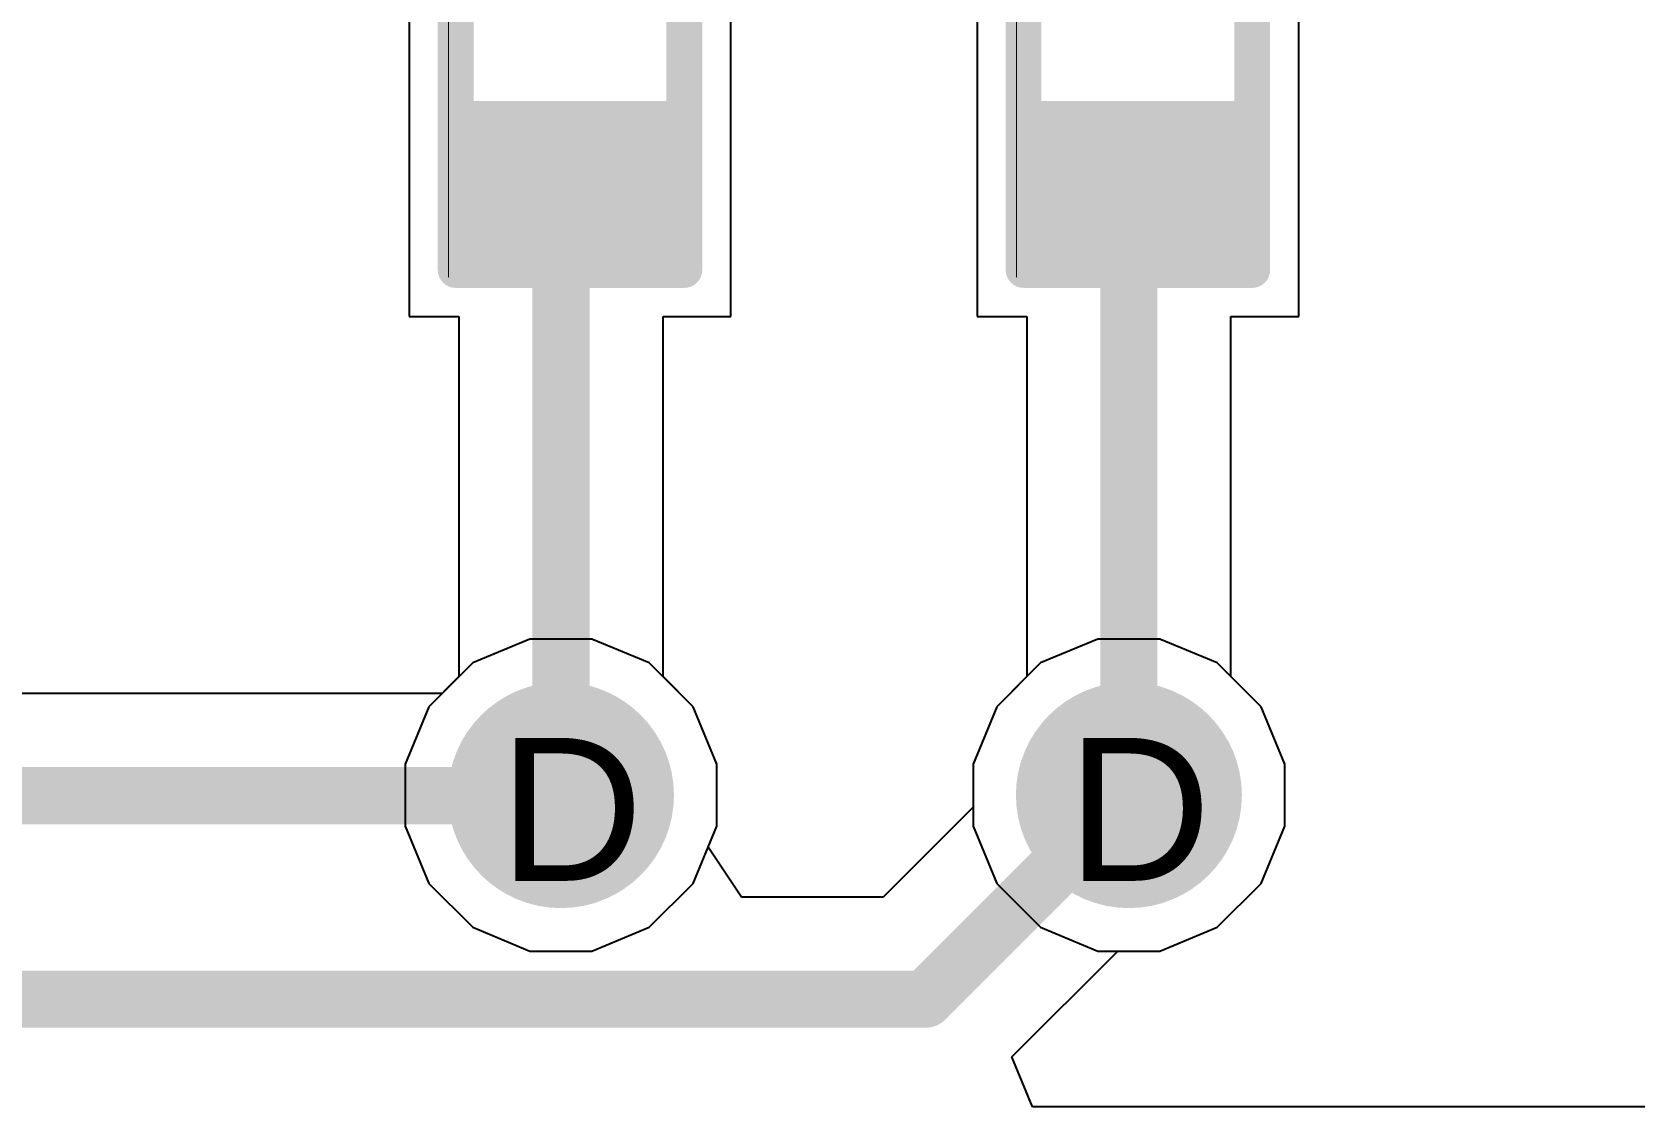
# Model space of a CAD drawing. Header units: inches. Extents: x 0 to 5032, y 0 to 5323.
# Drawn here: x 78.26 to 83.95, y 94.63 to 98.45 of the extents above; entities that cross this region are included whole.
import ezdxf

# ---------------------------------------------------------------- set-up
doc = ezdxf.new("R2010")
doc.units = ezdxf.units.IN
for name, color, linetype in [('Bottom Layer', 5, 'Continuous'), ('Bottom Solder', 6, 'Continuous'), ('Drill Drawing', 1, 'Continuous'), ('Layer 1', 16, 'Continuous'), ('Layer 2', 76, 'Continuous'), ('Top Layer', 1, 'Continuous'), ('Top Overlay', 2, 'Continuous'), ('Top Paste', 8, 'Continuous'), ('Top Solder', 216, 'Continuous'), ('Via Holes', 16, 'Continuous')]:
    doc.layers.add(name, color=color, linetype=linetype)
doc.styles.add('Arial', font='', dxfattribs={"height": 0.2})
doc.styles.get('Arial').set_extended_font_data('Arial')

# ---------------------------------------------------------------- blocks, each defined once
blk = doc.blocks.new('R___0402_163')
at = {"layer": 'Top Layer'}
for points in [[(-0.6985, -0.3175), (-0.6985, 0.3175), (-0.2413, 0.3175), (-0.2413, -0.3175)], [(0.2413, -0.3175), (0.2413, 0.3175), (0.6985, 0.3175), (0.6985, -0.3175)]]:
    blk.add_hatch(color=1, dxfattribs=at).paths.add_polyline_path(points)
at = {"layer": 'Top Paste'}
for points in [[(-0.6985, -0.3175), (-0.6985, 0.3175), (-0.2413, 0.3175), (-0.2413, -0.3175)], [(0.2413, -0.3175), (0.2413, 0.3175), (0.6985, 0.3175), (0.6985, -0.3175)]]:
    blk.add_hatch(color=8, dxfattribs=at).paths.add_polyline_path(points)
at = {"layer": 'Top Solder'}
for points in [[(-0.7535, -0.3725), (-0.7535, 0.3725), (-0.1863, 0.3725), (-0.1863, -0.3725)], [(0.1863, -0.3725), (0.1863, 0.3725), (0.7535, 0.3725), (0.7535, -0.3725)]]:
    blk.add_hatch(color=216, dxfattribs=at).paths.add_polyline_path(points)
at = {"layer": 'Top Overlay'}
for points in [[(0.7874, 0.4064, 0.127, 0.127, 0), (-0.7874, 0.4064, 0.127, 0.127, 0)], [(-0.7874, -0.4064, 0.127, 0.127, 0), (-0.7874, 0.4064, 0.127, 0.127, 0)], [(0.7874, -0.4064, 0.127, 0.127, 0), (0.7874, 0.4064, 0.127, 0.127, 0)], [(0.7874, -0.4064, 0.127, 0.127, 0), (-0.7874, -0.4064, 0.127, 0.127, 0)], [(0.8128, -0.4318, 0.00323, 0.00323, 0), (-0.8128, -0.4318, 0.00323, 0.00323, 0)]]:
    blk.add_lwpolyline(points, format="xyseb", dxfattribs=at)
for points in [[(-0.8191, 0.4064, 0.0635, 0.0635, 1), (-0.7556, 0.4064, 0.0635, 0.0635, 1)], [(-0.8191, 0.4064, 0.0635, 0.0635, 1), (-0.7556, 0.4064, 0.0635, 0.0635, 1)], [(0.7556, 0.4064, 0.0635, 0.0635, 1), (0.8191, 0.4064, 0.0635, 0.0635, 1)], [(0.7556, 0.4064, 0.0635, 0.0635, 1), (0.8191, 0.4064, 0.0635, 0.0635, 1)], [(-0.8191, -0.4064, 0.0635, 0.0635, 1), (-0.7556, -0.4064, 0.0635, 0.0635, 1)], [(-0.8191, -0.4064, 0.0635, 0.0635, 1), (-0.7556, -0.4064, 0.0635, 0.0635, 1)], [(0.7556, -0.4064, 0.0635, 0.0635, 1), (0.8191, -0.4064, 0.0635, 0.0635, 1)], [(0.7556, -0.4064, 0.0635, 0.0635, 1), (0.8191, -0.4064, 0.0635, 0.0635, 1)], [(-0.8136, -0.4318, 0.00161, 0.00161, 1), (-0.812, -0.4318, 0.00161, 0.00161, 1)], [(0.812, -0.4318, 0.00161, 0.00161, 1), (0.8136, -0.4318, 0.00161, 0.00161, 1)]]:
    blk.add_lwpolyline(points, format="xyseb", close=True, dxfattribs=at)
blk = doc.blocks.new('R___0402_164')
at = {"layer": 'Top Layer'}
for points in [[(-0.6985, -0.3175), (-0.6985, 0.3175), (-0.2413, 0.3175), (-0.2413, -0.3175)], [(0.2413, -0.3175), (0.2413, 0.3175), (0.6985, 0.3175), (0.6985, -0.3175)]]:
    blk.add_hatch(color=1, dxfattribs=at).paths.add_polyline_path(points)
at = {"layer": 'Top Paste'}
for points in [[(-0.6985, -0.3175), (-0.6985, 0.3175), (-0.2413, 0.3175), (-0.2413, -0.3175)], [(0.2413, -0.3175), (0.2413, 0.3175), (0.6985, 0.3175), (0.6985, -0.3175)]]:
    blk.add_hatch(color=8, dxfattribs=at).paths.add_polyline_path(points)
at = {"layer": 'Top Solder'}
for points in [[(-0.7535, -0.3725), (-0.7535, 0.3725), (-0.1863, 0.3725), (-0.1863, -0.3725)], [(0.1863, -0.3725), (0.1863, 0.3725), (0.7535, 0.3725), (0.7535, -0.3725)]]:
    blk.add_hatch(color=216, dxfattribs=at).paths.add_polyline_path(points)
at = {"layer": 'Top Overlay'}
for points in [[(0.7874, 0.4064, 0.127, 0.127, 0), (-0.7874, 0.4064, 0.127, 0.127, 0)], [(-0.7874, -0.4064, 0.127, 0.127, 0), (-0.7874, 0.4064, 0.127, 0.127, 0)], [(0.7874, -0.4064, 0.127, 0.127, 0), (0.7874, 0.4064, 0.127, 0.127, 0)], [(0.7874, -0.4064, 0.127, 0.127, 0), (-0.7874, -0.4064, 0.127, 0.127, 0)], [(0.8128, -0.4318, 0.00323, 0.00323, 0), (-0.8128, -0.4318, 0.00323, 0.00323, 0)]]:
    blk.add_lwpolyline(points, format="xyseb", dxfattribs=at)
for points in [[(-0.8191, 0.4064, 0.0635, 0.0635, 1), (-0.7556, 0.4064, 0.0635, 0.0635, 1)], [(-0.8191, 0.4064, 0.0635, 0.0635, 1), (-0.7556, 0.4064, 0.0635, 0.0635, 1)], [(0.7556, 0.4064, 0.0635, 0.0635, 1), (0.8191, 0.4064, 0.0635, 0.0635, 1)], [(0.7556, 0.4064, 0.0635, 0.0635, 1), (0.8191, 0.4064, 0.0635, 0.0635, 1)], [(-0.8191, -0.4064, 0.0635, 0.0635, 1), (-0.7556, -0.4064, 0.0635, 0.0635, 1)], [(-0.8191, -0.4064, 0.0635, 0.0635, 1), (-0.7556, -0.4064, 0.0635, 0.0635, 1)], [(0.7556, -0.4064, 0.0635, 0.0635, 1), (0.8191, -0.4064, 0.0635, 0.0635, 1)], [(0.7556, -0.4064, 0.0635, 0.0635, 1), (0.8191, -0.4064, 0.0635, 0.0635, 1)], [(-0.8136, -0.4318, 0.00161, 0.00161, 1), (-0.812, -0.4318, 0.00161, 0.00161, 1)], [(0.812, -0.4318, 0.00161, 0.00161, 1), (0.8136, -0.4318, 0.00161, 0.00161, 1)]]:
    blk.add_lwpolyline(points, format="xyseb", close=True, dxfattribs=at)

msp = doc.modelspace()

# ---------------------------------------------------------------- hatches: boundary and pattern name
at = {"layer": 'Bottom Layer'}
h = msp.add_hatch(color=5, dxfattribs=at)
edge = h.paths.add_edge_path()
edge.add_arc((80.137, 95.7372), 0.3, 0, 360)
h = msp.add_hatch(color=5, dxfattribs=at)
edge = h.paths.add_edge_path()
edge.add_arc((82.1555, 95.7372), 0.3, 0, 360)
at = {"layer": 'Bottom Solder'}
h = msp.add_hatch(color=6, dxfattribs=at)
edge = h.paths.add_edge_path()
edge.add_arc((80.137, 95.7372), 0.4016, 0, 360)
h = msp.add_hatch(color=6, dxfattribs=at)
edge = h.paths.add_edge_path()
edge.add_arc((82.1555, 95.7372), 0.4016, 0, 360)
at = {"layer": 'Layer 1'}
h = msp.add_hatch(color=16, dxfattribs=at)
edge = h.paths.add_edge_path()
edge.add_arc((80.137, 95.7372), 0.3, 0, 360)
h = msp.add_hatch(color=16, dxfattribs=at)
edge = h.paths.add_edge_path()
edge.add_arc((82.1555, 95.7372), 0.3, 0, 360)
at = {"layer": 'Layer 2'}
h = msp.add_hatch(color=76, dxfattribs=at)
edge = h.paths.add_edge_path()
edge.add_arc((80.137, 95.7372), 0.3, 0, 360)
h = msp.add_hatch(color=76, dxfattribs=at)
edge = h.paths.add_edge_path()
edge.add_arc((82.1555, 95.7372), 0.3, 0, 360)
at = {"layer": 'Top Layer'}
h = msp.add_hatch(color=1, dxfattribs=at)
edge = h.paths.add_edge_path()
edge.add_arc((80.137, 95.7372), 0.3, 0, 360)
h = msp.add_hatch(color=1, dxfattribs=at)
edge = h.paths.add_edge_path()
edge.add_arc((82.1555, 95.7372), 0.3, 0, 360)
at = {"layer": 'Top Solder'}
h = msp.add_hatch(color=216, dxfattribs=at)
edge = h.paths.add_edge_path()
edge.add_arc((80.137, 95.7372), 0.4016, 0, 360)
h = msp.add_hatch(color=216, dxfattribs=at)
edge = h.paths.add_edge_path()
edge.add_arc((82.1555, 95.7372), 0.4016, 0, 360)
at = {"layer": 'Via Holes'}
h = msp.add_hatch(color=7, dxfattribs=at)
edge = h.paths.add_edge_path()
edge.add_arc((80.137, 95.7372), 0.15, 0, 360)
h = msp.add_hatch(color=7, dxfattribs=at)
edge = h.paths.add_edge_path()
edge.add_arc((82.1555, 95.7372), 0.15, 0, 360)

# ---------------------------------------------------------------- linework, layer by layer
at = {"layer": 'Bottom Layer'}
for p, q in [((80.0268, 96.2912), (79.8232, 96.2069)), ((80.2472, 96.2912), (80.0268, 96.2912)), ((80.4508, 96.2069), (80.2472, 96.2912)), ((82.0453, 96.2912), (81.8416, 96.2069)), ((82.2657, 96.2912), (82.0453, 96.2912)), ((82.4693, 96.2069), (82.2657, 96.2912)), ((79.8232, 96.2069), (79.7143, 96.098)), ((80.6067, 96.051), (80.4508, 96.2069)), ((81.8416, 96.2069), (81.6858, 96.051)), ((82.6251, 96.051), (82.4693, 96.2069)), ((79.7143, 96.098), (73.79, 96.098)), ((80.691, 95.8474), (80.6067, 96.051)), ((81.6858, 96.051), (81.6015, 95.8474)), ((82.7095, 95.8474), (82.6251, 96.051)), ((80.691, 95.627), (80.691, 95.8474)), ((81.6015, 95.8474), (81.6015, 95.6942)), ((82.7095, 95.627), (82.7095, 95.8474)), ((81.6015, 95.6942), (81.2818, 95.3745)), ((80.6601, 95.5523), (80.691, 95.627)), ((82.6251, 95.4234), (82.7095, 95.627)), ((80.7789, 95.3745), (80.6601, 95.5523)), ((81.2818, 95.3745), (80.7789, 95.3745)), ((82.4693, 95.2676), (82.6251, 95.4234)), ((82.2657, 95.1832), (82.4693, 95.2676)), ((81.7397, 94.8069), (82.116, 95.1832)), ((82.116, 95.1832), (82.2657, 95.1832)), ((81.8124, 94.6291), (81.7397, 94.8069)), ((86.9919, 94.6291), (81.8124, 94.6291))]:
    msp.add_line(p, q, dxfattribs=at)
for points in [[(73.79, 95.7354, 0.2032, 0.2032, 0), (80.137, 95.7354, 0.2032, 0.2032, 0)], [(81.432, 95.0119, 0.2032, 0.2032, 0), (82.1555, 95.7354, 0.2032, 0.2032, 0)], [(74.0447, 95.0119, 0.2032, 0.2032, 0), (81.432, 95.0119, 0.2032, 0.2032, 0)]]:
    msp.add_lwpolyline(points, format="xyseb", dxfattribs=at)
for points in [[(80.0862, 95.7354, 0.1016, 0.1016, 1), (80.1878, 95.7354, 0.1016, 0.1016, 1)], [(82.1047, 95.7354, 0.1016, 0.1016, 1), (82.2063, 95.7354, 0.1016, 0.1016, 1)], [(81.3812, 95.0119, 0.1016, 0.1016, 1), (81.4828, 95.0119, 0.1016, 0.1016, 1)], [(81.3812, 95.0119, 0.1016, 0.1016, 1), (81.4828, 95.0119, 0.1016, 0.1016, 1)]]:
    msp.add_lwpolyline(points, format="xyseb", close=True, dxfattribs=at)
at = {"layer": 'Layer 1'}
for p, q in [((80.0268, 96.2912), (79.8232, 96.2069)), ((80.2472, 96.2912), (80.0268, 96.2912)), ((80.4508, 96.2069), (80.2472, 96.2912)), ((82.0453, 96.2912), (81.8416, 96.2069)), ((82.2657, 96.2912), (82.0453, 96.2912)), ((82.4693, 96.2069), (82.2657, 96.2912)), ((79.8232, 96.2069), (79.6674, 96.051)), ((80.6067, 96.051), (80.4508, 96.2069)), ((81.8416, 96.2069), (81.6858, 96.051)), ((82.6251, 96.051), (82.4693, 96.2069)), ((79.6674, 96.051), (79.583, 95.8474)), ((80.691, 95.8474), (80.6067, 96.051)), ((81.6858, 96.051), (81.6015, 95.8474)), ((82.7095, 95.8474), (82.6251, 96.051)), ((79.583, 95.8474), (79.583, 95.627)), ((80.691, 95.627), (80.691, 95.8474)), ((81.6015, 95.8474), (81.6015, 95.627)), ((82.7095, 95.627), (82.7095, 95.8474)), ((79.583, 95.627), (79.6674, 95.4234)), ((80.6067, 95.4234), (80.691, 95.627)), ((81.6015, 95.627), (81.6858, 95.4234)), ((82.6251, 95.4234), (82.7095, 95.627)), ((79.6674, 95.4234), (79.8232, 95.2676)), ((80.4508, 95.2676), (80.6067, 95.4234)), ((81.6858, 95.4234), (81.8416, 95.2676)), ((82.4693, 95.2676), (82.6251, 95.4234)), ((79.8232, 95.2676), (80.0268, 95.1832)), ((80.2472, 95.1832), (80.4508, 95.2676)), ((81.8416, 95.2676), (82.0453, 95.1832)), ((82.2657, 95.1832), (82.4693, 95.2676)), ((80.0268, 95.1832), (80.2472, 95.1832)), ((82.0453, 95.1832), (82.2657, 95.1832))]:
    msp.add_line(p, q, dxfattribs=at)
at = {"layer": 'Layer 2'}
for p, q in [((80.0268, 96.2912), (79.8232, 96.2069)), ((80.2472, 96.2912), (80.0268, 96.2912)), ((80.4508, 96.2069), (80.2472, 96.2912)), ((82.0453, 96.2912), (81.8416, 96.2069)), ((82.2657, 96.2912), (82.0453, 96.2912)), ((82.4693, 96.2069), (82.2657, 96.2912)), ((79.8232, 96.2069), (79.6674, 96.051)), ((80.6067, 96.051), (80.4508, 96.2069)), ((81.8416, 96.2069), (81.6858, 96.051)), ((82.6251, 96.051), (82.4693, 96.2069)), ((79.6674, 96.051), (79.583, 95.8474)), ((80.691, 95.8474), (80.6067, 96.051)), ((81.6858, 96.051), (81.6015, 95.8474)), ((82.7095, 95.8474), (82.6251, 96.051)), ((79.583, 95.8474), (79.583, 95.627)), ((80.691, 95.627), (80.691, 95.8474)), ((81.6015, 95.8474), (81.6015, 95.627)), ((82.7095, 95.627), (82.7095, 95.8474)), ((79.583, 95.627), (79.6674, 95.4234)), ((80.6067, 95.4234), (80.691, 95.627)), ((81.6015, 95.627), (81.6858, 95.4234)), ((82.6251, 95.4234), (82.7095, 95.627)), ((79.6674, 95.4234), (79.8232, 95.2676)), ((80.4508, 95.2676), (80.6067, 95.4234)), ((81.6858, 95.4234), (81.8416, 95.2676)), ((82.4693, 95.2676), (82.6251, 95.4234)), ((79.8232, 95.2676), (80.0268, 95.1832)), ((80.2472, 95.1832), (80.4508, 95.2676)), ((81.8416, 95.2676), (82.0453, 95.1832)), ((82.2657, 95.1832), (82.4693, 95.2676)), ((80.0268, 95.1832), (80.2472, 95.1832)), ((82.0453, 95.1832), (82.2657, 95.1832))]:
    msp.add_line(p, q, dxfattribs=at)
at = {"layer": 'Top Layer'}
for p, q in [((79.5976, 99.3431), (79.5976, 98.3779)), ((80.7406, 98.3779), (80.7406, 99.1229)), ((81.6161, 99.1229), (81.6161, 98.3779)), ((82.7591, 98.3779), (82.7591, 98.812)), ((79.5976, 98.3779), (79.5976, 97.4381)), ((80.7406, 97.4381), (80.7406, 98.3779)), ((81.6161, 98.3779), (81.6161, 97.4381)), ((82.7591, 97.4381), (82.7591, 98.3779)), ((79.5976, 97.4381), (79.7745, 97.4381)), ((79.7745, 97.4381), (79.7745, 96.1581)), ((80.4996, 96.1581), (80.4996, 97.4381)), ((80.4996, 97.4381), (80.7406, 97.4381)), ((81.6161, 97.4381), (81.7929, 97.4381)), ((81.7929, 97.4381), (81.7929, 96.1581)), ((82.518, 96.1581), (82.518, 97.4381)), ((82.518, 97.4381), (82.7591, 97.4381)), ((79.7745, 96.1581), (79.6674, 96.051)), ((80.6067, 96.051), (80.4996, 96.1581)), ((81.7929, 96.1581), (81.6858, 96.051)), ((82.6251, 96.051), (82.518, 96.1581)), ((79.6674, 96.051), (79.583, 95.8474)), ((80.691, 95.8474), (80.6067, 96.051)), ((81.6858, 96.051), (81.6015, 95.8474)), ((82.7095, 95.8474), (82.6251, 96.051)), ((79.583, 95.8474), (79.583, 95.627)), ((80.691, 95.627), (80.691, 95.8474)), ((81.6015, 95.8474), (81.6015, 95.627)), ((82.7095, 95.627), (82.7095, 95.8474)), ((79.583, 95.627), (79.6674, 95.4234)), ((80.6067, 95.4234), (80.691, 95.627)), ((81.6015, 95.627), (81.6858, 95.4234)), ((82.6251, 95.4234), (82.7095, 95.627)), ((79.6674, 95.4234), (79.8232, 95.2676)), ((80.4508, 95.2676), (80.6067, 95.4234)), ((81.6858, 95.4234), (81.8416, 95.2676)), ((82.4693, 95.2676), (82.6251, 95.4234)), ((79.8232, 95.2676), (80.0268, 95.1832)), ((80.2472, 95.1832), (80.4508, 95.2676)), ((81.8416, 95.2676), (82.0453, 95.1832)), ((82.2657, 95.1832), (82.4693, 95.2676)), ((80.0268, 95.1832), (80.2472, 95.1832)), ((82.0453, 95.1832), (82.2657, 95.1832))]:
    msp.add_line(p, q, dxfattribs=at)
for points in [[(80.137, 97.8886, 0.2032, 0.2032, 0), (80.1691, 97.9207, 0.2032, 0.2032, 0)], [(80.137, 95.7354, 0.2032, 0.2032, 0), (80.137, 97.8886, 0.2032, 0.2032, 0)], [(82.1555, 97.8886, 0.2032, 0.2032, 0), (82.1876, 97.9207, 0.2032, 0.2032, 0)], [(82.1555, 95.7354, 0.2032, 0.2032, 0), (82.1555, 97.8886, 0.2032, 0.2032, 0)]]:
    msp.add_lwpolyline(points, format="xyseb", dxfattribs=at)
for points in [[(80.0862, 97.8886, 0.1016, 0.1016, 1), (80.1878, 97.8886, 0.1016, 0.1016, 1)], [(80.0862, 97.8886, 0.1016, 0.1016, 1), (80.1878, 97.8886, 0.1016, 0.1016, 1)], [(80.1183, 97.9207, 0.1016, 0.1016, 1), (80.2199, 97.9207, 0.1016, 0.1016, 1)], [(82.1047, 97.8886, 0.1016, 0.1016, 1), (82.2063, 97.8886, 0.1016, 0.1016, 1)], [(82.1047, 97.8886, 0.1016, 0.1016, 1), (82.2063, 97.8886, 0.1016, 0.1016, 1)], [(82.1368, 97.9207, 0.1016, 0.1016, 1), (82.2384, 97.9207, 0.1016, 0.1016, 1)], [(80.0862, 95.7354, 0.1016, 0.1016, 1), (80.1878, 95.7354, 0.1016, 0.1016, 1)], [(82.1047, 95.7354, 0.1016, 0.1016, 1), (82.2063, 95.7354, 0.1016, 0.1016, 1)]]:
    msp.add_lwpolyline(points, format="xyseb", close=True, dxfattribs=at)

# ---------------------------------------------------------------- block references
at = {"rotation": 270}
for name, p in [('R___0402_164', (80.1691, 98.3906)), ('R___0402_163', (82.1876, 98.3906))]:
    msp.add_blockref(name, p, dxfattribs=at)

# ---------------------------------------------------------------- texts
at = {"layer": 'Drill Drawing', "style": 'Arial'}
for p in [(79.9169, 95.4325), (81.9354, 95.4325)]:
    msp.add_text('D', height=0.508, dxfattribs=at).set_placement(p)

doc.saveas('drawing.dxf')
